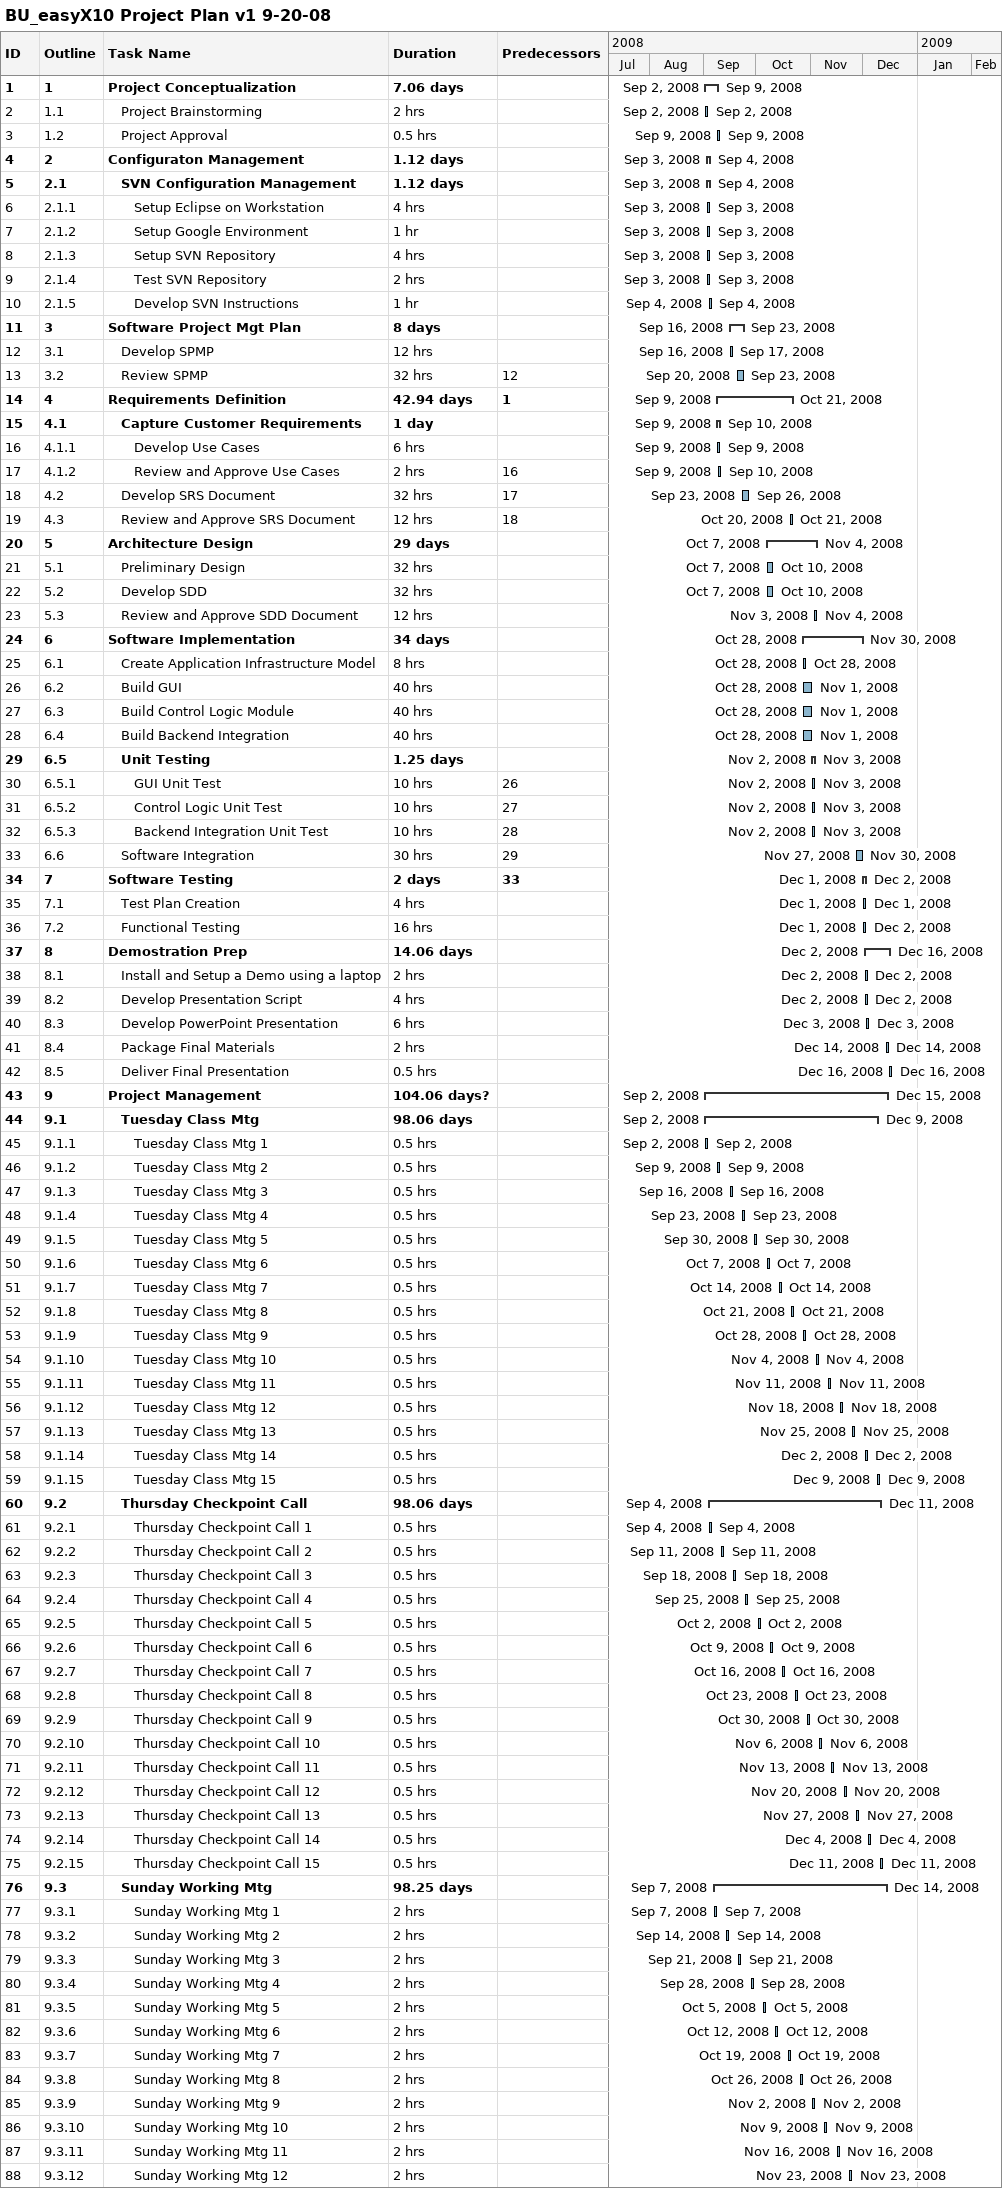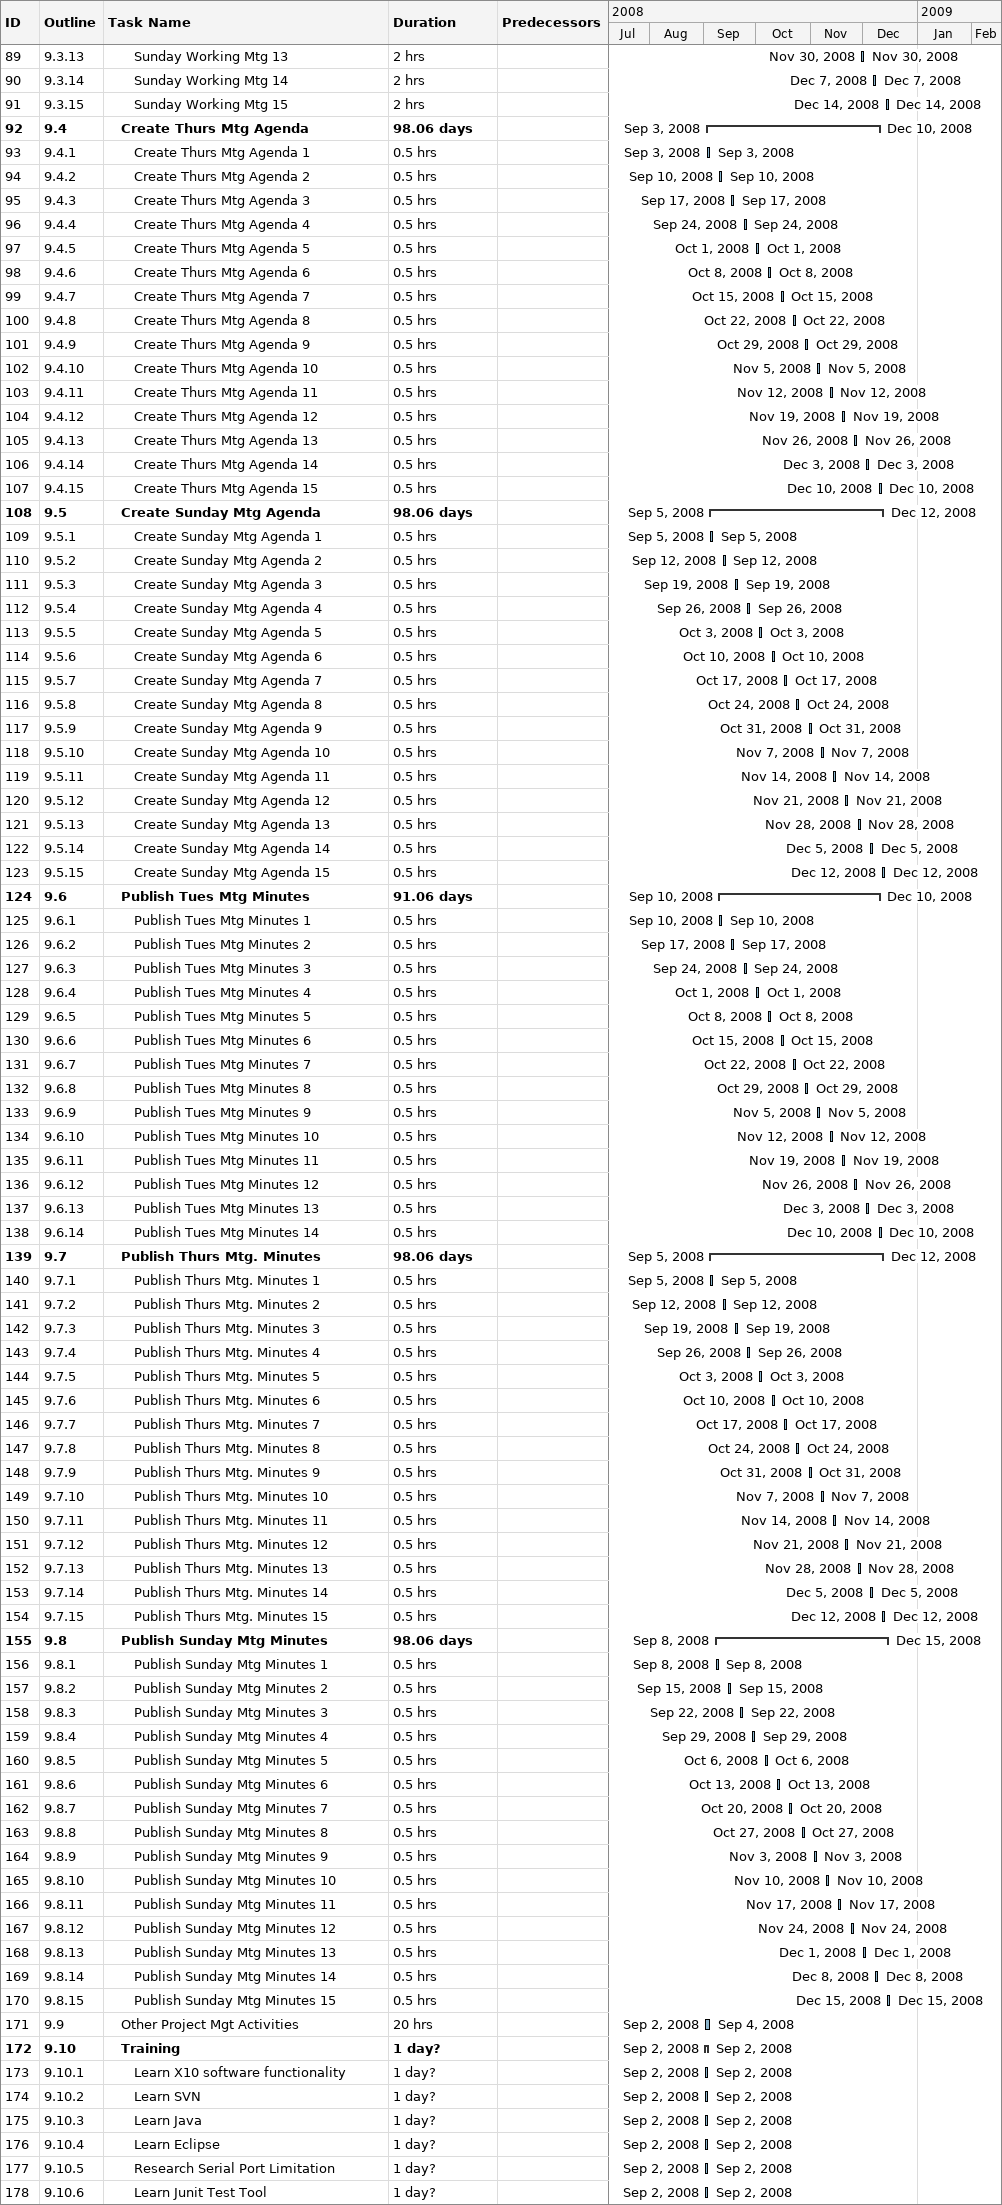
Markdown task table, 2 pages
BU_easyX10 Project Plan v1 9-20-08

| ID | WBS | Task | Duration | Start | Finish | Predecessors |
|---|---|---|---|---|---|---|
| 1 | 1 | **Project Conceptualization** | 7.06d | 2008-09-02 | 2008-09-09 |  |
| 2 | 1.1 | Project Brainstorming | 2h | 2008-09-02 | 2008-09-02 |  |
| 3 | 1.2 | Project Approval | 0.5h | 2008-09-09 | 2008-09-09 |  |
| 4 | 2 | **Configuraton Management** | 1.12d | 2008-09-03 | 2008-09-04 |  |
| 5 | 2.1 | **SVN Configuration Management** | 1.12d | 2008-09-03 | 2008-09-04 |  |
| 6 | 2.1.1 | Setup Eclipse on Workstation | 4h | 2008-09-03 | 2008-09-03 |  |
| 7 | 2.1.2 | Setup Google Environment | 1h | 2008-09-03 | 2008-09-03 |  |
| 8 | 2.1.3 | Setup SVN Repository | 4h | 2008-09-03 | 2008-09-03 |  |
| 9 | 2.1.4 | Test SVN Repository | 2h | 2008-09-03 | 2008-09-03 |  |
| 10 | 2.1.5 | Develop SVN Instructions | 1h | 2008-09-04 | 2008-09-04 |  |
| 11 | 3 | **Software Project Mgt Plan** | 8d | 2008-09-16 | 2008-09-23 |  |
| 12 | 3.1 | Develop SPMP | 12h | 2008-09-16 | 2008-09-17 |  |
| 13 | 3.2 | Review SPMP | 32h | 2008-09-20 | 2008-09-23 | 12 |
| 14 | 4 | **Requirements Definition** | 42.94d | 2008-09-09 | 2008-10-21 | 1 |
| 15 | 4.1 | **Capture Customer Requirements** | 1d | 2008-09-09 | 2008-09-10 |  |
| 16 | 4.1.1 | Develop Use Cases | 6h | 2008-09-09 | 2008-09-09 |  |
| 17 | 4.1.2 | Review and Approve Use Cases | 2h | 2008-09-09 | 2008-09-10 | 16 |
| 18 | 4.2 | Develop SRS Document | 32h | 2008-09-23 | 2008-09-26 | 17 |
| 19 | 4.3 | Review and Approve SRS Document | 12h | 2008-10-20 | 2008-10-21 | 18 |
| 20 | 5 | **Architecture Design** | 29d | 2008-10-07 | 2008-11-04 |  |
| 21 | 5.1 | Preliminary Design | 32h | 2008-10-07 | 2008-10-10 |  |
| 22 | 5.2 | Develop SDD | 32h | 2008-10-07 | 2008-10-10 |  |
| 23 | 5.3 | Review and Approve SDD Document | 12h | 2008-11-03 | 2008-11-04 |  |
| 24 | 6 | **Software Implementation** | 34d | 2008-10-28 | 2008-11-30 |  |
| 25 | 6.1 | Create Application Infrastructure Model | 8h | 2008-10-28 | 2008-10-28 |  |
| 26 | 6.2 | Build GUI | 40h | 2008-10-28 | 2008-11-01 |  |
| 27 | 6.3 | Build Control Logic Module | 40h | 2008-10-28 | 2008-11-01 |  |
| 28 | 6.4 | Build Backend Integration | 40h | 2008-10-28 | 2008-11-01 |  |
| 29 | 6.5 | **Unit Testing** | 1.25d | 2008-11-02 | 2008-11-03 |  |
| 30 | 6.5.1 | GUI Unit Test | 10h | 2008-11-02 | 2008-11-03 | 26 |
| 31 | 6.5.2 | Control Logic Unit Test | 10h | 2008-11-02 | 2008-11-03 | 27 |
| 32 | 6.5.3 | Backend Integration Unit Test | 10h | 2008-11-02 | 2008-11-03 | 28 |
| 33 | 6.6 | Software Integration | 30h | 2008-11-27 | 2008-11-30 | 29 |
| 34 | 7 | **Software Testing** | 2d | 2008-12-01 | 2008-12-02 | 33 |
| 35 | 7.1 | Test Plan Creation | 4h | 2008-12-01 | 2008-12-01 |  |
| 36 | 7.2 | Functional Testing | 16h | 2008-12-01 | 2008-12-02 |  |
| 37 | 8 | **Demostration Prep** | 14.06d | 2008-12-02 | 2008-12-16 |  |
| 38 | 8.1 | Install and Setup a Demo using a laptop | 2h | 2008-12-02 | 2008-12-02 |  |
| 39 | 8.2 | Develop Presentation Script | 4h | 2008-12-02 | 2008-12-02 |  |
| 40 | 8.3 | Develop PowerPoint Presentation | 6h | 2008-12-03 | 2008-12-03 |  |
| 41 | 8.4 | Package Final Materials | 2h | 2008-12-14 | 2008-12-14 |  |
| 42 | 8.5 | Deliver Final Presentation | 0.5h | 2008-12-16 | 2008-12-16 |  |
| 43 | 9 | **Project Management** | 104.06d? | 2008-09-02 | 2008-12-15 |  |
| 44 | 9.1 | **Tuesday Class Mtg** | 98.06d | 2008-09-02 | 2008-12-09 |  |
| 45 | 9.1.1 | Tuesday Class Mtg 1 | 0.5h | 2008-09-02 | 2008-09-02 |  |
| 46 | 9.1.2 | Tuesday Class Mtg 2 | 0.5h | 2008-09-09 | 2008-09-09 |  |
| 47 | 9.1.3 | Tuesday Class Mtg 3 | 0.5h | 2008-09-16 | 2008-09-16 |  |
| 48 | 9.1.4 | Tuesday Class Mtg 4 | 0.5h | 2008-09-23 | 2008-09-23 |  |
| 49 | 9.1.5 | Tuesday Class Mtg 5 | 0.5h | 2008-09-30 | 2008-09-30 |  |
| 50 | 9.1.6 | Tuesday Class Mtg 6 | 0.5h | 2008-10-07 | 2008-10-07 |  |
| 51 | 9.1.7 | Tuesday Class Mtg 7 | 0.5h | 2008-10-14 | 2008-10-14 |  |
| 52 | 9.1.8 | Tuesday Class Mtg 8 | 0.5h | 2008-10-21 | 2008-10-21 |  |
| 53 | 9.1.9 | Tuesday Class Mtg 9 | 0.5h | 2008-10-28 | 2008-10-28 |  |
| 54 | 9.1.10 | Tuesday Class Mtg 10 | 0.5h | 2008-11-04 | 2008-11-04 |  |
| 55 | 9.1.11 | Tuesday Class Mtg 11 | 0.5h | 2008-11-11 | 2008-11-11 |  |
| 56 | 9.1.12 | Tuesday Class Mtg 12 | 0.5h | 2008-11-18 | 2008-11-18 |  |
| 57 | 9.1.13 | Tuesday Class Mtg 13 | 0.5h | 2008-11-25 | 2008-11-25 |  |
| 58 | 9.1.14 | Tuesday Class Mtg 14 | 0.5h | 2008-12-02 | 2008-12-02 |  |
| 59 | 9.1.15 | Tuesday Class Mtg 15 | 0.5h | 2008-12-09 | 2008-12-09 |  |
| 60 | 9.2 | **Thursday Checkpoint Call** | 98.06d | 2008-09-04 | 2008-12-11 |  |
| 61 | 9.2.1 | Thursday Checkpoint Call 1 | 0.5h | 2008-09-04 | 2008-09-04 |  |
| 62 | 9.2.2 | Thursday Checkpoint Call 2 | 0.5h | 2008-09-11 | 2008-09-11 |  |
| 63 | 9.2.3 | Thursday Checkpoint Call 3 | 0.5h | 2008-09-18 | 2008-09-18 |  |
| 64 | 9.2.4 | Thursday Checkpoint Call 4 | 0.5h | 2008-09-25 | 2008-09-25 |  |
| 65 | 9.2.5 | Thursday Checkpoint Call 5 | 0.5h | 2008-10-02 | 2008-10-02 |  |
| 66 | 9.2.6 | Thursday Checkpoint Call 6 | 0.5h | 2008-10-09 | 2008-10-09 |  |
| 67 | 9.2.7 | Thursday Checkpoint Call 7 | 0.5h | 2008-10-16 | 2008-10-16 |  |
| 68 | 9.2.8 | Thursday Checkpoint Call 8 | 0.5h | 2008-10-23 | 2008-10-23 |  |
| 69 | 9.2.9 | Thursday Checkpoint Call 9 | 0.5h | 2008-10-30 | 2008-10-30 |  |
| 70 | 9.2.10 | Thursday Checkpoint Call 10 | 0.5h | 2008-11-06 | 2008-11-06 |  |
| 71 | 9.2.11 | Thursday Checkpoint Call 11 | 0.5h | 2008-11-13 | 2008-11-13 |  |
| 72 | 9.2.12 | Thursday Checkpoint Call 12 | 0.5h | 2008-11-20 | 2008-11-20 |  |
| 73 | 9.2.13 | Thursday Checkpoint Call 13 | 0.5h | 2008-11-27 | 2008-11-27 |  |
| 74 | 9.2.14 | Thursday Checkpoint Call 14 | 0.5h | 2008-12-04 | 2008-12-04 |  |
| 75 | 9.2.15 | Thursday Checkpoint Call 15 | 0.5h | 2008-12-11 | 2008-12-11 |  |
| 76 | 9.3 | **Sunday Working Mtg** | 98.25d | 2008-09-07 | 2008-12-14 |  |
| 77 | 9.3.1 | Sunday Working Mtg 1 | 2h | 2008-09-07 | 2008-09-07 |  |
| 78 | 9.3.2 | Sunday Working Mtg 2 | 2h | 2008-09-14 | 2008-09-14 |  |
| 79 | 9.3.3 | Sunday Working Mtg 3 | 2h | 2008-09-21 | 2008-09-21 |  |
| 80 | 9.3.4 | Sunday Working Mtg 4 | 2h | 2008-09-28 | 2008-09-28 |  |
| 81 | 9.3.5 | Sunday Working Mtg 5 | 2h | 2008-10-05 | 2008-10-05 |  |
| 82 | 9.3.6 | Sunday Working Mtg 6 | 2h | 2008-10-12 | 2008-10-12 |  |
| 83 | 9.3.7 | Sunday Working Mtg 7 | 2h | 2008-10-19 | 2008-10-19 |  |
| 84 | 9.3.8 | Sunday Working Mtg 8 | 2h | 2008-10-26 | 2008-10-26 |  |
| 85 | 9.3.9 | Sunday Working Mtg 9 | 2h | 2008-11-02 | 2008-11-02 |  |
| 86 | 9.3.10 | Sunday Working Mtg 10 | 2h | 2008-11-09 | 2008-11-09 |  |
| 87 | 9.3.11 | Sunday Working Mtg 11 | 2h | 2008-11-16 | 2008-11-16 |  |
| 88 | 9.3.12 | Sunday Working Mtg 12 | 2h | 2008-11-23 | 2008-11-23 |  |
| 89 | 9.3.13 | Sunday Working Mtg 13 | 2h | 2008-11-30 | 2008-11-30 |  |
| 90 | 9.3.14 | Sunday Working Mtg 14 | 2h | 2008-12-07 | 2008-12-07 |  |
| 91 | 9.3.15 | Sunday Working Mtg 15 | 2h | 2008-12-14 | 2008-12-14 |  |
| 92 | 9.4 | **Create Thurs Mtg Agenda** | 98.06d | 2008-09-03 | 2008-12-10 |  |
| 93 | 9.4.1 | Create Thurs Mtg Agenda 1 | 0.5h | 2008-09-03 | 2008-09-03 |  |
| 94 | 9.4.2 | Create Thurs Mtg Agenda 2 | 0.5h | 2008-09-10 | 2008-09-10 |  |
| 95 | 9.4.3 | Create Thurs Mtg Agenda 3 | 0.5h | 2008-09-17 | 2008-09-17 |  |
| 96 | 9.4.4 | Create Thurs Mtg Agenda 4 | 0.5h | 2008-09-24 | 2008-09-24 |  |
| 97 | 9.4.5 | Create Thurs Mtg Agenda 5 | 0.5h | 2008-10-01 | 2008-10-01 |  |
| 98 | 9.4.6 | Create Thurs Mtg Agenda 6 | 0.5h | 2008-10-08 | 2008-10-08 |  |
| 99 | 9.4.7 | Create Thurs Mtg Agenda 7 | 0.5h | 2008-10-15 | 2008-10-15 |  |
| 100 | 9.4.8 | Create Thurs Mtg Agenda 8 | 0.5h | 2008-10-22 | 2008-10-22 |  |
| 101 | 9.4.9 | Create Thurs Mtg Agenda 9 | 0.5h | 2008-10-29 | 2008-10-29 |  |
| 102 | 9.4.10 | Create Thurs Mtg Agenda 10 | 0.5h | 2008-11-05 | 2008-11-05 |  |
| 103 | 9.4.11 | Create Thurs Mtg Agenda 11 | 0.5h | 2008-11-12 | 2008-11-12 |  |
| 104 | 9.4.12 | Create Thurs Mtg Agenda 12 | 0.5h | 2008-11-19 | 2008-11-19 |  |
| 105 | 9.4.13 | Create Thurs Mtg Agenda 13 | 0.5h | 2008-11-26 | 2008-11-26 |  |
| 106 | 9.4.14 | Create Thurs Mtg Agenda 14 | 0.5h | 2008-12-03 | 2008-12-03 |  |
| 107 | 9.4.15 | Create Thurs Mtg Agenda 15 | 0.5h | 2008-12-10 | 2008-12-10 |  |
| 108 | 9.5 | **Create Sunday Mtg Agenda** | 98.06d | 2008-09-05 | 2008-12-12 |  |
| 109 | 9.5.1 | Create Sunday Mtg Agenda 1 | 0.5h | 2008-09-05 | 2008-09-05 |  |
| 110 | 9.5.2 | Create Sunday Mtg Agenda 2 | 0.5h | 2008-09-12 | 2008-09-12 |  |
| 111 | 9.5.3 | Create Sunday Mtg Agenda 3 | 0.5h | 2008-09-19 | 2008-09-19 |  |
| 112 | 9.5.4 | Create Sunday Mtg Agenda 4 | 0.5h | 2008-09-26 | 2008-09-26 |  |
| 113 | 9.5.5 | Create Sunday Mtg Agenda 5 | 0.5h | 2008-10-03 | 2008-10-03 |  |
| 114 | 9.5.6 | Create Sunday Mtg Agenda 6 | 0.5h | 2008-10-10 | 2008-10-10 |  |
| 115 | 9.5.7 | Create Sunday Mtg Agenda 7 | 0.5h | 2008-10-17 | 2008-10-17 |  |
| 116 | 9.5.8 | Create Sunday Mtg Agenda 8 | 0.5h | 2008-10-24 | 2008-10-24 |  |
| 117 | 9.5.9 | Create Sunday Mtg Agenda 9 | 0.5h | 2008-10-31 | 2008-10-31 |  |
| 118 | 9.5.10 | Create Sunday Mtg Agenda 10 | 0.5h | 2008-11-07 | 2008-11-07 |  |
| 119 | 9.5.11 | Create Sunday Mtg Agenda 11 | 0.5h | 2008-11-14 | 2008-11-14 |  |
| 120 | 9.5.12 | Create Sunday Mtg Agenda 12 | 0.5h | 2008-11-21 | 2008-11-21 |  |
| 121 | 9.5.13 | Create Sunday Mtg Agenda 13 | 0.5h | 2008-11-28 | 2008-11-28 |  |
| 122 | 9.5.14 | Create Sunday Mtg Agenda 14 | 0.5h | 2008-12-05 | 2008-12-05 |  |
| 123 | 9.5.15 | Create Sunday Mtg Agenda 15 | 0.5h | 2008-12-12 | 2008-12-12 |  |
| 124 | 9.6 | **Publish Tues Mtg Minutes** | 91.06d | 2008-09-10 | 2008-12-10 |  |
| 125 | 9.6.1 | Publish Tues Mtg Minutes 1 | 0.5h | 2008-09-10 | 2008-09-10 |  |
| 126 | 9.6.2 | Publish Tues Mtg Minutes 2 | 0.5h | 2008-09-17 | 2008-09-17 |  |
| 127 | 9.6.3 | Publish Tues Mtg Minutes 3 | 0.5h | 2008-09-24 | 2008-09-24 |  |
| 128 | 9.6.4 | Publish Tues Mtg Minutes 4 | 0.5h | 2008-10-01 | 2008-10-01 |  |
| 129 | 9.6.5 | Publish Tues Mtg Minutes 5 | 0.5h | 2008-10-08 | 2008-10-08 |  |
| 130 | 9.6.6 | Publish Tues Mtg Minutes 6 | 0.5h | 2008-10-15 | 2008-10-15 |  |
| 131 | 9.6.7 | Publish Tues Mtg Minutes 7 | 0.5h | 2008-10-22 | 2008-10-22 |  |
| 132 | 9.6.8 | Publish Tues Mtg Minutes 8 | 0.5h | 2008-10-29 | 2008-10-29 |  |
| 133 | 9.6.9 | Publish Tues Mtg Minutes 9 | 0.5h | 2008-11-05 | 2008-11-05 |  |
| 134 | 9.6.10 | Publish Tues Mtg Minutes 10 | 0.5h | 2008-11-12 | 2008-11-12 |  |
| 135 | 9.6.11 | Publish Tues Mtg Minutes 11 | 0.5h | 2008-11-19 | 2008-11-19 |  |
| 136 | 9.6.12 | Publish Tues Mtg Minutes 12 | 0.5h | 2008-11-26 | 2008-11-26 |  |
| 137 | 9.6.13 | Publish Tues Mtg Minutes 13 | 0.5h | 2008-12-03 | 2008-12-03 |  |
| 138 | 9.6.14 | Publish Tues Mtg Minutes 14 | 0.5h | 2008-12-10 | 2008-12-10 |  |
| 139 | 9.7 | **Publish Thurs Mtg. Minutes** | 98.06d | 2008-09-05 | 2008-12-12 |  |
| 140 | 9.7.1 | Publish Thurs Mtg. Minutes 1 | 0.5h | 2008-09-05 | 2008-09-05 |  |
| 141 | 9.7.2 | Publish Thurs Mtg. Minutes 2 | 0.5h | 2008-09-12 | 2008-09-12 |  |
| 142 | 9.7.3 | Publish Thurs Mtg. Minutes 3 | 0.5h | 2008-09-19 | 2008-09-19 |  |
| 143 | 9.7.4 | Publish Thurs Mtg. Minutes 4 | 0.5h | 2008-09-26 | 2008-09-26 |  |
| 144 | 9.7.5 | Publish Thurs Mtg. Minutes 5 | 0.5h | 2008-10-03 | 2008-10-03 |  |
| 145 | 9.7.6 | Publish Thurs Mtg. Minutes 6 | 0.5h | 2008-10-10 | 2008-10-10 |  |
| 146 | 9.7.7 | Publish Thurs Mtg. Minutes 7 | 0.5h | 2008-10-17 | 2008-10-17 |  |
| 147 | 9.7.8 | Publish Thurs Mtg. Minutes 8 | 0.5h | 2008-10-24 | 2008-10-24 |  |
| 148 | 9.7.9 | Publish Thurs Mtg. Minutes 9 | 0.5h | 2008-10-31 | 2008-10-31 |  |
| 149 | 9.7.10 | Publish Thurs Mtg. Minutes 10 | 0.5h | 2008-11-07 | 2008-11-07 |  |
| 150 | 9.7.11 | Publish Thurs Mtg. Minutes 11 | 0.5h | 2008-11-14 | 2008-11-14 |  |
| 151 | 9.7.12 | Publish Thurs Mtg. Minutes 12 | 0.5h | 2008-11-21 | 2008-11-21 |  |
| 152 | 9.7.13 | Publish Thurs Mtg. Minutes 13 | 0.5h | 2008-11-28 | 2008-11-28 |  |
| 153 | 9.7.14 | Publish Thurs Mtg. Minutes 14 | 0.5h | 2008-12-05 | 2008-12-05 |  |
| 154 | 9.7.15 | Publish Thurs Mtg. Minutes 15 | 0.5h | 2008-12-12 | 2008-12-12 |  |
| 155 | 9.8 | **Publish Sunday Mtg Minutes** | 98.06d | 2008-09-08 | 2008-12-15 |  |
| 156 | 9.8.1 | Publish Sunday Mtg Minutes 1 | 0.5h | 2008-09-08 | 2008-09-08 |  |
| 157 | 9.8.2 | Publish Sunday Mtg Minutes 2 | 0.5h | 2008-09-15 | 2008-09-15 |  |
| 158 | 9.8.3 | Publish Sunday Mtg Minutes 3 | 0.5h | 2008-09-22 | 2008-09-22 |  |
| 159 | 9.8.4 | Publish Sunday Mtg Minutes 4 | 0.5h | 2008-09-29 | 2008-09-29 |  |
| 160 | 9.8.5 | Publish Sunday Mtg Minutes 5 | 0.5h | 2008-10-06 | 2008-10-06 |  |
| 161 | 9.8.6 | Publish Sunday Mtg Minutes 6 | 0.5h | 2008-10-13 | 2008-10-13 |  |
| 162 | 9.8.7 | Publish Sunday Mtg Minutes 7 | 0.5h | 2008-10-20 | 2008-10-20 |  |
| 163 | 9.8.8 | Publish Sunday Mtg Minutes 8 | 0.5h | 2008-10-27 | 2008-10-27 |  |
| 164 | 9.8.9 | Publish Sunday Mtg Minutes 9 | 0.5h | 2008-11-03 | 2008-11-03 |  |
| 165 | 9.8.10 | Publish Sunday Mtg Minutes 10 | 0.5h | 2008-11-10 | 2008-11-10 |  |
| 166 | 9.8.11 | Publish Sunday Mtg Minutes 11 | 0.5h | 2008-11-17 | 2008-11-17 |  |
| 167 | 9.8.12 | Publish Sunday Mtg Minutes 12 | 0.5h | 2008-11-24 | 2008-11-24 |  |
| 168 | 9.8.13 | Publish Sunday Mtg Minutes 13 | 0.5h | 2008-12-01 | 2008-12-01 |  |
| 169 | 9.8.14 | Publish Sunday Mtg Minutes 14 | 0.5h | 2008-12-08 | 2008-12-08 |  |
| 170 | 9.8.15 | Publish Sunday Mtg Minutes 15 | 0.5h | 2008-12-15 | 2008-12-15 |  |
| 171 | 9.9 | Other Project Mgt Activities | 20h | 2008-09-02 | 2008-09-04 |  |
| 172 | 9.10 | **Training** | 1d? | 2008-09-02 | 2008-09-02 |  |
| 173 | 9.10.1 | Learn X10 software functionality | 1d? | 2008-09-02 | 2008-09-02 |  |
| 174 | 9.10.2 | Learn SVN | 1d? | 2008-09-02 | 2008-09-02 |  |
| 175 | 9.10.3 | Learn Java | 1d? | 2008-09-02 | 2008-09-02 |  |
| 176 | 9.10.4 | Learn Eclipse | 1d? | 2008-09-02 | 2008-09-02 |  |
| 177 | 9.10.5 | Research Serial Port Limitation | 1d? | 2008-09-02 | 2008-09-02 |  |
| 178 | 9.10.6 | Learn Junit Test Tool | 1d? | 2008-09-02 | 2008-09-02 |  |
